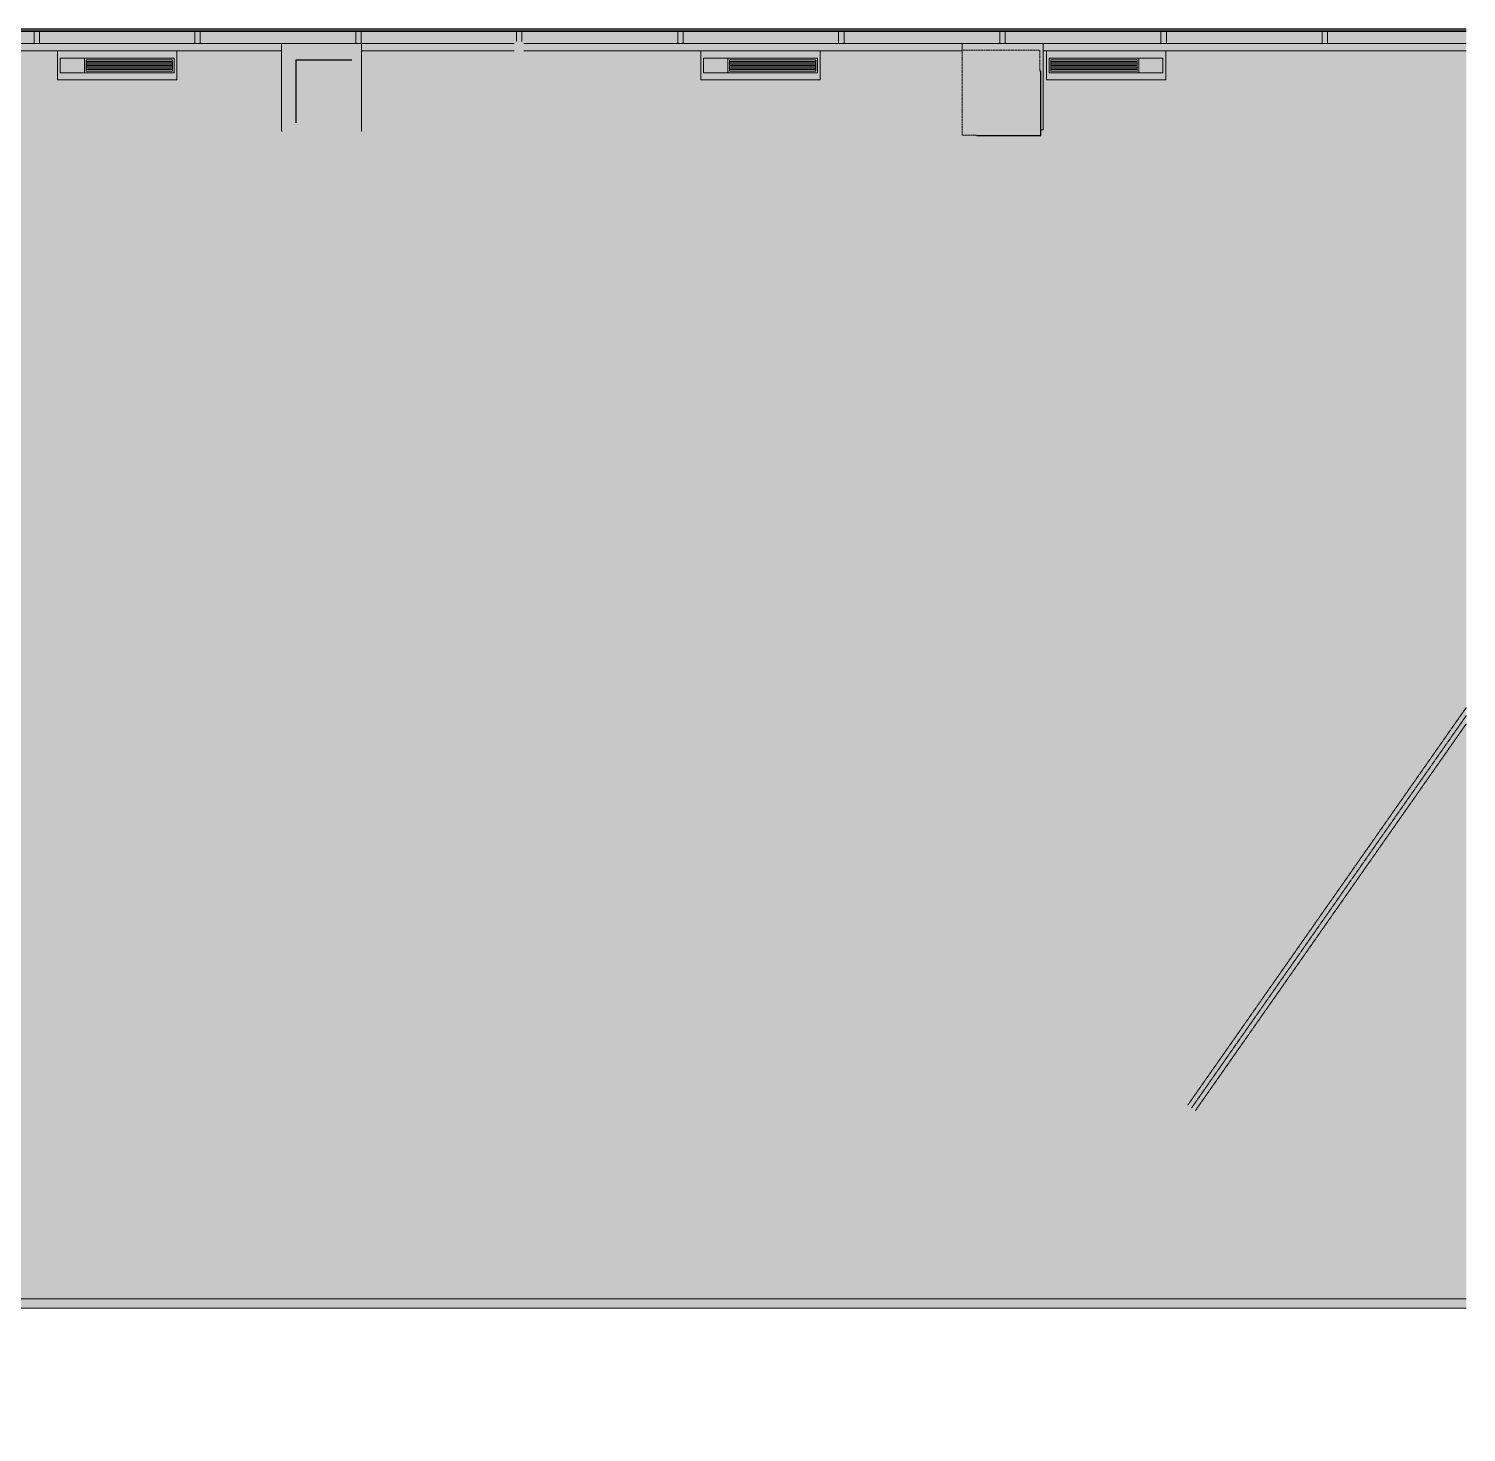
# Model space of a CAD drawing. Header units: inches. Extents: x 1 to 3921, y -2183 to 193.
# Drawn here: x 2554 to 3091, y -1338 to -815 of the extents above; entities that cross this region are included whole.
import ezdxf

# ---------------------------------------------------------------- set-up
doc = ezdxf.new("R2010")
doc.units = ezdxf.units.IN
doc.header["$MEASUREMENT"] = 0
doc.linetypes.add('IMPORT-DEMO LINES', pattern=[0.0625, 0.03125, -0.03125])
for name, color, linetype, lineweight in [('8260 Willow Oaks_dwg _2_', 8, 'Continuous', 9), ('A-DETL-DEMO', 250, 'IMPORT-DEMO LINES', 20), ('A-DETL-GENF', 92, 'Continuous', 9), ('A-WALL', 113, 'Continuous', 50), ('I-WALL', 2, 'Continuous', 9), ('LEVEL 07 BB', 7, 'Continuous', 9)]:
    doc.layers.add(name, color=color, linetype=linetype, lineweight=lineweight)

# ---------------------------------------------------------------- blocks, each defined once
blk = doc.blocks.new('8260 Willow Oaks_dwg _2_-2439531-New Construction - Tel_Data_Elec Plan')
at = {"layer": 'A-WALL', "lineweight": 9}
for points in [[(33288.54, 9738.16), (33288.54, 9761.58), (33267.67, 9761.58), (33267.67, 9738.16)], [(33521.67, 9733.45), (33545.67, 9733.45), (33545.67, 9757.45), (33545.26, 9757.45), (33545.26, 9757.35), (33524.26, 9757.35), (33524.26, 9733.6), (33521.67, 9733.6)]]:
    blk.add_hatch(color=7, dxfattribs=at).paths.add_polyline_path(points, flags=0)
at = {"layer": 'A-DETL-DEMO', "flags": 128}
for points in [[(33704.33, 9520.05), (33600.44, 9371.68)], [(33704.33, 9517), (33601.87, 9370.68)], [(33704.33, 9513.95), (33603.31, 9369.68)]]:
    blk.add_lwpolyline(points, close=True, dxfattribs=at)
at = {"layer": 'A-WALL', "color": 10, "lineweight": 30, "flags": 128}
for points in [[(33288.54, 9761.58), (33267.67, 9761.58), (33267.67, 9738.16)], [(33521.67, 9733.6), (33521.67, 9733.45), (33545.67, 9733.45), (33545.67, 9757.45), (33545.26, 9757.45)]]:
    blk.add_lwpolyline(points, dxfattribs=at)
at = {"layer": 'A-WALL', "color": 250, "linetype": 'IMPORT-DEMO LINES', "lineweight": 20, "flags": 128}
blk.add_lwpolyline([(33545.26, 9757.45), (33545.26, 9765.35), (33516.26, 9765.35), (33516.26, 9733.6), (33521.67, 9733.6)], dxfattribs=at)
at = {"layer": 'LEVEL 07 BB'}
for p, q in [((33170.06, 9767.78), (33170.06, 9772.28)), ((33172.06, 9767.78), (33172.06, 9772.28)), ((33230.06, 9767.78), (33230.06, 9772.28)), ((33232.06, 9767.78), (33232.06, 9772.28)), ((33290.06, 9767.78), (33290.06, 9772.28)), ((33292.06, 9767.78), (33292.06, 9772.28)), ((33350.06, 9768.54), (33350.06, 9772.28)), ((33352.06, 9768.54), (33352.06, 9772.28)), ((33410.19, 9767.78), (33410.19, 9772.28)), ((33412.19, 9767.78), (33412.19, 9772.28)), ((33470.19, 9767.78), (33470.19, 9772.28)), ((33472.19, 9767.78), (33472.19, 9772.28)), ((33530.31, 9767.78), (33530.31, 9772.28)), ((33532.31, 9767.78), (33532.31, 9772.28)), ((33590.44, 9767.78), (33590.44, 9772.28)), ((33592.44, 9767.78), (33592.44, 9772.28)), ((33650.56, 9767.78), (33650.56, 9772.28)), ((33652.56, 9767.78), (33652.56, 9772.28)), ((32465.81, 9767.78), (33349.2, 9767.78)), ((33352.7, 9767.78), (33704.33, 9767.78)), ((32959.29, 9765.03), (33262.31, 9765.03)), ((33189.44, 9761.03), (33221.69, 9761.03)), ((33189.44, 9760.53), (33221.69, 9760.53)), ((33292.19, 9765.03), (33349.2, 9765.03)), ((33352.7, 9765.03), (33516.26, 9765.03)), ((33429.44, 9761.03), (33461.69, 9761.03)), ((33429.44, 9760.53), (33461.69, 9760.53)), ((33546.44, 9765.03), (33704.33, 9765.03)), ((33581.56, 9761.03), (33549.31, 9761.03)), ((33581.56, 9760.53), (33549.31, 9760.53)), ((33189.44, 9760.03), (33221.69, 9760.03)), ((33189.44, 9759.53), (33221.69, 9759.53)), ((33189.44, 9759.03), (33221.69, 9759.03)), ((33189.44, 9758.53), (33221.69, 9758.53)), ((33189.44, 9758.03), (33221.69, 9758.03)), ((33429.44, 9760.03), (33461.69, 9760.03)), ((33429.44, 9759.53), (33461.69, 9759.53)), ((33429.44, 9759.03), (33461.69, 9759.03)), ((33429.44, 9758.53), (33461.69, 9758.53)), ((33429.44, 9758.03), (33461.69, 9758.03)), ((33581.56, 9760.03), (33549.31, 9760.03)), ((33581.56, 9759.53), (33549.31, 9759.53)), ((33581.56, 9759.03), (33549.31, 9759.03)), ((33581.56, 9758.53), (33549.31, 9758.53)), ((33581.56, 9758.03), (33549.31, 9758.03))]:
    blk.add_line(p, q, dxfattribs=at)
at = {"layer": 'LEVEL 07 BB', "flags": 128}
for points in [[(33704.33, 9773.28), (32243.72, 9773.28), (32213.87, 9743.43), (32217.48, 9739.82)], [(33704.33, 9772.78), (32243.93, 9772.78), (32215.64, 9744.49)], [(33704.33, 9772.28), (32244.14, 9772.28), (32215.99, 9744.14)], [(33292.04, 9735.03), (33292.19, 9735.03), (33292.19, 9767.78), (33262.31, 9767.78), (33262.31, 9735.03), (33262.54, 9735.03)], [(33516.31, 9765.35), (33516.31, 9767.78), (33546.44, 9767.78), (33546.44, 9735.53), (33545.67, 9735.53)]]:
    blk.add_lwpolyline(points, dxfattribs=at)
for points in [[(33178.81, 9765.03), (33178.81, 9754.28), (33223.31, 9754.28), (33223.31, 9765.03)], [(33179.81, 9762.28), (33179.81, 9756.78), (33222.31, 9756.78), (33222.31, 9762.28)], [(33222.31, 9762.28), (33222.31, 9756.78), (33188.81, 9756.78), (33188.81, 9762.28)], [(33221.69, 9761.66), (33221.69, 9757.41), (33189.44, 9757.41), (33189.44, 9761.66)], [(33418.82, 9765.03), (33418.82, 9754.28), (33463.32, 9754.28), (33463.32, 9765.03)], [(33419.82, 9762.28), (33419.82, 9756.78), (33462.32, 9756.78), (33462.32, 9762.28)], [(33462.32, 9762.28), (33462.32, 9756.78), (33428.82, 9756.78), (33428.82, 9762.28)], [(33461.69, 9761.66), (33461.69, 9757.41), (33429.44, 9757.41), (33429.44, 9761.66)], [(33592.19, 9765.03), (33592.19, 9754.28), (33547.69, 9754.28), (33547.69, 9765.03)], [(33548.69, 9762.28), (33548.69, 9756.78), (33582.19, 9756.78), (33582.19, 9762.28)], [(33591.19, 9762.28), (33591.19, 9756.78), (33548.69, 9756.78), (33548.69, 9762.28)], [(33549.31, 9761.66), (33549.31, 9757.41), (33581.56, 9757.41), (33581.56, 9761.66)]]:
    blk.add_lwpolyline(points, close=True, dxfattribs=at)

msp = doc.modelspace()

# ---------------------------------------------------------------- hatches: boundary and pattern name
at = {"layer": 'A-DETL-GENF'}
h = msp.add_hatch(color=9, dxfattribs=at)
h.paths.add_polyline_path([(2885.82, -2183.28), (2921.52, -2147.59), (2927.22, -2153.29), (3090.57, -2153.29), (3090.57, -1616.53), (2806.51, -1616.53), (2806.51, -1637.37), (2782.51, -1637.37), (2782.51, -1616.53), (2650.09, -1616.53), (2650.09, -2113.67), (2684.95, -2113.67), (2684.95, -2137.69), (2679.11, -2143.52), (2676.26, -2140.67), (2670.45, -2140.67), (2670.47, -2142.65), (2711.1, -2183.28)], flags=0)
h.paths.add_polyline_path([(2907.56, -2142.74), (2907.56, -2118.74), (2931.56, -2118.74), (2931.56, -2142.74), (2919.05, -2142.74)], flags=0)
h.paths.add_polyline_path([(3090.57, -1292.13), (3090.57, -814.79), (1778.94, -814.79), (1778.98, -1292.13), (2700.85, -1292.13)], flags=0)
h.paths.add_polyline_path([(2910.5, -854.62), (2907.92, -854.62), (2907.92, -854.48), (2910.5, -854.48), (2910.5, -830.73), (2931.5, -830.73), (2931.5, -830.62), (2931.92, -830.62), (2931.92, -854.62), (2931.5, -854.62)], flags=0)
h.paths.add_polyline_path([(1852.06, -853.79), (1822.19, -853.79), (1822.19, -820.29), (1852.06, -820.29), (1852.06, -837.76)], flags=0)
h.paths.add_polyline_path([(2674.79, -849.92), (2653.92, -849.92), (2653.92, -826.5), (2674.79, -826.5)], flags=0)
h.paths.add_polyline_path([(2319.04, -845.19), (2319.04, -821.69), (2318.12, -821.69), (2318.12, -821.37), (2342.12, -821.37), (2342.12, -821.69), (2342.04, -821.69), (2342.04, -845.19)], flags=0)
h.paths.add_polyline_path([(2089.08, -844.44), (2067.29, -844.44), (2067.29, -821.37), (2089.08, -821.37), (2089.08, -821.69)], flags=0)

# ---------------------------------------------------------------- linework, layer by layer
at = {"layer": 'I-WALL', "color": 250, "lineweight": 20}
for p, q in [((3090.57, -1288.63), (1778.94, -1288.63)), ((1973.84, -1292.13), (3090.57, -1292.13))]:
    msp.add_line(p, q, dxfattribs=at)

# ---------------------------------------------------------------- block references
at = {"layer": '8260 Willow Oaks_dwg _2_', "color": 7}
msp.add_blockref('8260 Willow Oaks_dwg _2_-2439531-New Construction - Tel_Data_Elec Plan', (-30613.75, -10588.08), dxfattribs=at)

doc.saveas('drawing.dxf')
